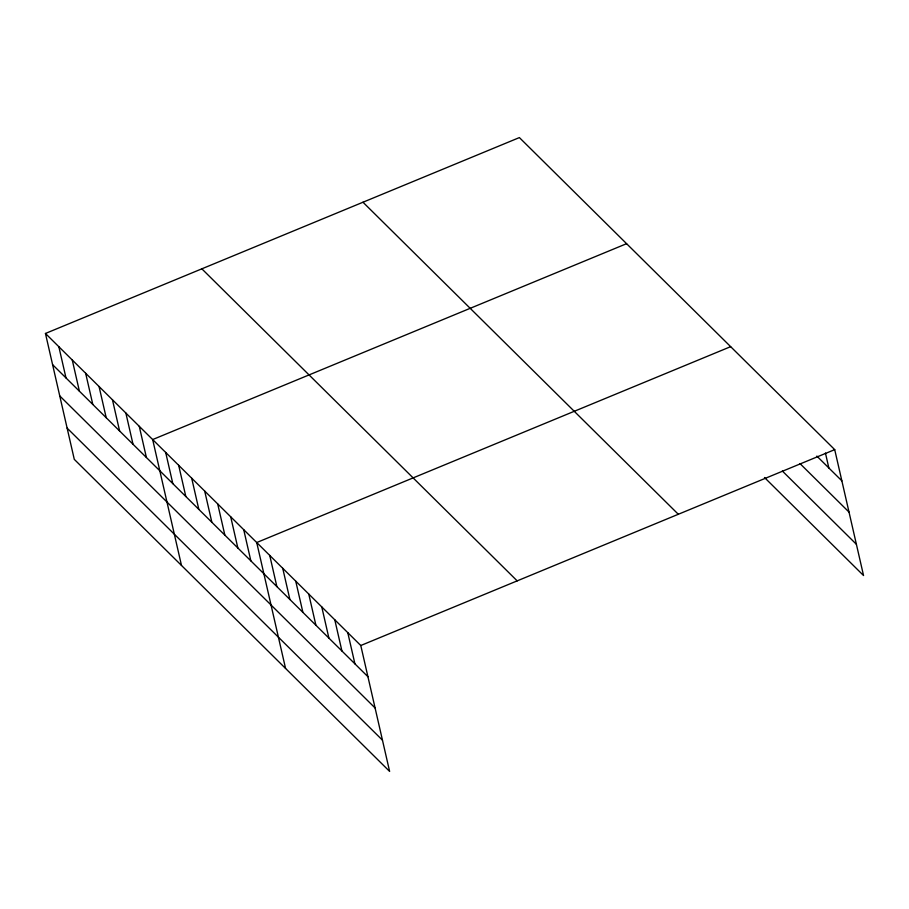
<?xml version="1.0" encoding="UTF-8"?>
<svg xmlns="http://www.w3.org/2000/svg" width="909" height="909" viewBox="0 0 909 909"><rect width="100%" height="100%" fill="white"/><g stroke="black" fill="none" stroke-linecap="round" stroke-linejoin="round"><path stroke-width="1.36" d="M45.45 333.467L360.782 645.515L389.62 771.411L74.288 459.363L45.45 333.467L519.38 137.589L834.712 449.637L863.55 575.533L764.492 477.509M626.596 243.68L152.667 439.558L181.493 565.466M730.654 346.659L256.724 542.537L285.562 668.433M360.782 645.515L834.712 449.637M816.85 456.091L841.859 480.838M799.988 463.579L849.017 512.097M782.354 471.021L856.392 544.286M362.986 202.23L678.319 514.278M201.843 268.825L517.176 580.874M52.597 364.668L367.929 676.716M59.755 395.915L375.087 707.975M67.13 428.116L382.462 740.165M825.44 453.046L828.849 467.976M347.772 632.641L354.919 663.854M334.773 619.768L341.92 650.98M321.763 606.894L328.91 638.107M308.753 594.02L315.9 625.233M295.743 581.158L302.89 612.359M282.733 568.284L289.891 599.486M269.734 555.41L276.881 586.612M243.714 529.663L250.861 560.876M230.704 516.789L237.851 548.002M217.706 503.916L224.853 535.128M204.695 491.053L211.842 522.255M191.685 478.179L198.832 509.381M178.675 465.306L185.822 496.507M165.677 452.432L172.824 483.645M139.259 426.298L146.406 457.5M125.862 413.038L133.009 444.24M112.455 399.778L119.602 430.98M99.058 386.507L106.205 417.72M85.651 373.247L92.798 404.46M72.254 359.987L79.401 391.2M58.846 346.727L65.993 377.928"/></g></svg>
